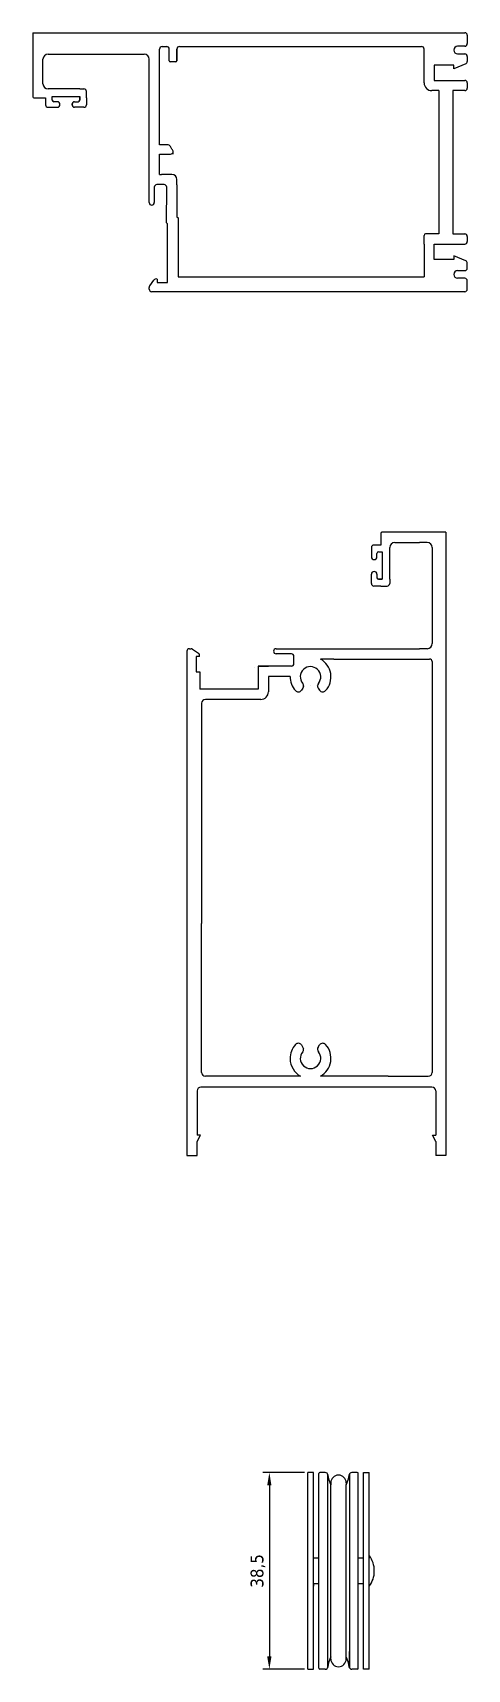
# Model space of a CAD drawing. Header units: millimetres. Extents: x -79 to 831, y -328 to 481.
# Drawn here: x 745.9 to 830.9, y -327.7 to -7.4 of the extents above; entities that cross this region are included whole.
import ezdxf

# ---------------------------------------------------------------- set-up
doc = ezdxf.new("R2010")
doc.units = ezdxf.units.MM
doc.layers.add('cog', color=50, linetype='Continuous')
doc.layers.add('frame', color=22, linetype='Continuous')
doc.styles.get("Standard").update_dxf_attribs({"font": 'TAHOMA.TTF'})
doc.dimstyles.new('ISO-25', dxfattribs={"dimtxt": 2.5, "dimasz": 2.5, "dimexe": 1.25, "dimexo": 0.625, "dimtad": 1, "dimtxsty": 'Standard', "dimcen": 2.5, "dimadec": 0, "dimazin": 0, "dimtfac": 1, "dimtmove": 0, "dimatfit": 3, "dimfxl": 0, "dimarcsym": 0})

# ---------------------------------------------------------------- blocks, each defined once
blk = doc.blocks.new('*D0')
at = {"layer": 'cog', "color": 0, "lineweight": -2}
for p, q in [((799.11, -289.23), (790.96, -289.23)), ((792.21, -291.73), (792.21, -325.23)), ((799.11, -327.73), (790.96, -327.73))]:
    blk.add_line(p, q, dxfattribs=at)
at = {"layer": 'cog', "color": 0}
for points in [[(791.79, -291.73), (792.62, -291.73), (792.21, -289.23)], [(791.79, -325.23), (792.62, -325.23), (792.21, -327.73)]]:
    blk.add_solid(points, dxfattribs=at)
at = {"layer": 'Defpoints', "color": 0}
for p in [(799.74, -289.23), (792.21, -327.73), (799.74, -327.73)]:
    blk.add_point(p, dxfattribs=at)
at = {"layer": 'cog', "color": 0, "insert": (789.99, -308.48), "char_height": 2.5, "attachment_point": 5, "rotation": 90}
blk.add_mtext('38,5', dxfattribs=at)

msp = doc.modelspace()

# ---------------------------------------------------------------- linework, layer by layer
at = {"layer": 'cog', "color": 224}
for p, q in [((799.738, -327.732), (799.738, -289.232)), ((800.838, -289.232), (799.738, -289.232)), ((800.838, -327.732), (800.838, -289.232)), ((801.863, -327.532), (801.863, -289.432)), ((803.157, -289.232), (802.063, -289.232)), ((803.613, -289.528), (803.613, -327.028)), ((807.863, -289.528), (807.863, -327.437)), ((807.863, -289.528), (807.863, -292.732)), ((809.413, -289.232), (808.32, -289.232)), ((809.413, -289.232), (808.32, -289.232)), ((809.613, -327.532), (809.613, -289.432)), ((810.638, -327.732), (810.638, -289.232)), ((810.638, -289.232), (811.738, -289.232)), ((811.738, -327.732), (811.738, -289.232)), ((801.863, -305.982), (800.838, -305.982)), ((810.638, -305.982), (809.613, -305.982)), ((811.738, -305.482), (811.738, -305.982)), ((801.863, -310.982), (800.838, -310.982)), ((800.838, -310.982), (800.838, -311.482)), ((810.638, -310.982), (809.613, -310.982)), ((811.738, -311.482), (811.738, -310.982)), ((811.738, -327.732), (811.738, -311.482)), ((807.863, -327.437), (807.863, -324.232)), ((799.738, -327.732), (800.838, -327.732)), ((803.157, -327.732), (802.063, -327.732)), ((803.613, -327.028), (803.613, -327.437)), ((809.413, -327.732), (808.32, -327.732)), ((811.738, -327.732), (810.638, -327.732))]:
    msp.add_line(p, q, dxfattribs=at)
at = {"layer": 'cog', "color": 7}
for p, q in [((804.238, -291.239), (804.238, -291.655)), ((807.238, -291.239), (807.238, -291.655)), ((804.238, -325.31), (804.238, -291.655)), ((807.238, -325.31), (807.238, -291.655)), ((804.238, -325.725), (804.238, -325.31)), ((807.238, -325.725), (807.238, -325.31))]:
    msp.add_line(p, q, dxfattribs=at)
at = {"layer": 'cog', "color": 224}
for centre, radius, start, end in [((802.063, -289.432), 0.2, 90, 180), ((803.157, -289.732), 0.5, 7.15213, 90), ((810.019, -288.871), 6.416, 187.15213, 205.71079), ((801.458, -288.871), 6.416, 334.28921, 352.84787), ((808.32, -289.732), 0.5, 90, 172.84787), ((809.413, -289.432), 0.2, 0, 90), ((807.984, -308.401), 4.756, 359.01588, 37.85402), ((807.984, -308.564), 4.756, 322.14598, 0.98412), ((810.019, -328.093), 6.416, 154.28921, 172.84787), ((801.458, -328.093), 6.416, 7.15213, 25.71079), ((802.063, -327.532), 0.2, 180, 270), ((803.157, -327.232), 0.5, 270, 352.84787), ((808.32, -327.232), 0.5, 187.15213, 270), ((809.413, -327.532), 0.2, 270, 0)]:
    msp.add_arc(centre, radius, start, end, dxfattribs=at)
at = {"layer": 'cog', "color": 7}
for centre, start, end in [((805.738, -291.239), 0, 180), ((805.738, -325.725), 180, 0)]:
    msp.add_arc(centre, 1.5, start, end, dxfattribs=at)
at = {"layer": 'frame', "color": 22}
for p, q in [((745.922, -7.412), (745.922, -19.962)), ((745.922, -7.412), (830.422, -7.412)), ((745.922, -7.412), (745.922, -10.112)), ((830.922, -7.912), (830.922, -9.552)), ((747.922, -17.412), (747.922, -12.612)), ((748.922, -11.612), (767.706, -11.612)), ((768.706, -40.649), (768.706, -12.612)), ((770.721, -29.341), (770.721, -10.612)), ((771.221, -10.112), (772.121, -10.112)), ((772.621, -12.912), (772.621, -10.612)), ((774.121, -12.912), (774.121, -10.612)), ((774.121, -10.612), (774.121, -12.912)), ((774.621, -10.112), (821.982, -10.112)), ((822.482, -17.24), (822.482, -10.612)), ((830.422, -10.052), (829.032, -10.052)), ((829.032, -11.552), (830.422, -11.552)), ((830.922, -12.052), (830.922, -13.021)), ((773.921, -13.112), (772.821, -13.112)), ((828.31, -13.74), (824.48, -13.74)), ((824.48, -13.74), (824.48, -16.74)), ((830.618, -13.481), (828.31, -14.464)), ((828.31, -14.464), (828.31, -13.74)), ((755.122, -18.412), (748.922, -18.412)), ((755.122, -18.412), (755.942, -18.412)), ((756.442, -20.162), (756.442, -18.912)), ((825.372, -18.74), (823.982, -18.74)), ((824.48, -16.74), (830.422, -16.74)), ((825.372, -18.74), (825.372, -46.78)), ((830.422, -18.74), (828.072, -18.74)), ((828.072, -18.74), (828.072, -46.78)), ((830.922, -17.24), (830.922, -18.24)), ((746.122, -20.162), (748.422, -20.162)), ((748.422, -20.162), (748.422, -21.512)), ((748.922, -22.012), (750.742, -22.012)), ((749.742, -20.612), (749.742, -19.912)), ((749.742, -19.912), (755.122, -19.912)), ((750.742, -20.912), (750.042, -20.912)), ((751.242, -21.512), (751.242, -21.412)), ((753.622, -21.512), (753.622, -21.341)), ((754.122, -20.912), (754.822, -20.912)), ((755.942, -22.012), (754.122, -22.012)), ((755.122, -19.912), (755.122, -20.612)), ((755.122, -20.612), (755.122, -19.912)), ((756.442, -20.162), (756.442, -21.512)), ((772.239, -29.341), (770.721, -29.341)), ((770.721, -35.151), (770.721, -31.151)), ((770.721, -31.151), (772.891, -31.151)), ((773.146, -30.221), (772.847, -29.695)), ((773.391, -31.151), (773.391, -30.651)), ((770.721, -35.151), (771.121, -35.151)), ((773.121, -35.151), (771.121, -35.151)), ((769.706, -37.649), (769.706, -40.649)), ((771.621, -37.15), (770.206, -37.149)), ((772.116, -44.65), (772.121, -37.651)), ((774.121, -37.151), (774.121, -36.151)), ((774.121, -37.151), (774.121, -43.431)), ((772.31, -44.801), (772.116, -44.65)), ((772.31, -56.301), (772.31, -44.801)), ((772.31, -44.801), (772.31, -44.801)), ((774.121, -43.431), (774.344, -43.618)), ((774.344, -43.618), (774.344, -55.209)), ((822.482, -48.78), (822.482, -47.08)), ((825.372, -46.78), (822.782, -46.78)), ((828.072, -46.78), (830.422, -46.78)), ((830.922, -47.28), (830.922, -48.28)), ((822.482, -48.78), (822.482, -55.209)), ((824.482, -51.78), (824.482, -48.78)), ((824.482, -48.78), (830.422, -48.78)), ((830.62, -52.04), (828.312, -51.057)), ((828.312, -51.057), (828.312, -51.78)), ((828.312, -51.78), (824.482, -51.78)), ((829.034, -53.969), (830.424, -53.969)), ((830.924, -53.469), (830.924, -52.5)), ((768.706, -57.609), (768.706, -57.265)), ((768.795, -56.981), (769.598, -55.817)), ((770.249, -55.658), (770.249, -56.301)), ((770.249, -56.301), (772.31, -56.301)), ((774.344, -55.209), (822.482, -55.209)), ((830.424, -55.469), (829.034, -55.469)), ((830.924, -57.609), (830.924, -55.969)), ((830.424, -58.109), (769.206, -58.109)), ((814.01, -105.395), (814.01, -107.695)), ((826.76, -105.195), (814.21, -105.195)), ((826.76, -105.195), (824.06, -105.195)), ((826.76, -105.195), (826.76, -227.195)), ((812.16, -108.195), (812.16, -110.015)), ((814.01, -107.695), (812.66, -107.695)), ((815.76, -114.395), (815.76, -108.195)), ((816.76, -107.195), (821.56, -107.195)), ((823.06, -107.195), (821.56, -107.195)), ((824.06, -108.195), (824.06, -126.979)), ((813.26, -110.015), (813.26, -109.315)), ((813.56, -109.015), (814.26, -109.015)), ((814.26, -109.015), (814.26, -114.395)), ((812.16, -115.215), (812.16, -113.395)), ((813.26, -113.395), (813.26, -114.095)), ((814.26, -114.395), (813.56, -114.395)), ((813.56, -114.395), (814.26, -114.395)), ((815.76, -114.395), (815.76, -115.215)), ((814.01, -115.715), (812.66, -115.715)), ((814.01, -115.715), (815.26, -115.715)), ((776.562, -127.981), (776.907, -127.981)), ((777.191, -128.069), (778.355, -128.873)), ((793.523, -127.979), (821.56, -127.979)), ((823.06, -127.979), (821.56, -127.979)), ((776.062, -128.481), (776.062, -189.697)), ((778.513, -129.517), (777.871, -129.517)), ((777.871, -129.517), (777.871, -132.517)), ((796.522, -128.979), (793.523, -128.979)), ((797.021, -130.894), (797.022, -129.48)), ((804.83, -129.994), (802.215, -129.994)), ((804.83, -129.994), (823.56, -129.994)), ((824.06, -130.494), (824.06, -131.394)), ((777.871, -132.517), (778.621, -132.517)), ((778.621, -132.517), (778.621, -135.894)), ((789.371, -131.584), (789.371, -131.584)), ((796.521, -131.394), (790.021, -131.394)), ((790.021, -131.394), (790.021, -135.894)), ((790.021, -131.394), (792.021, -131.394)), ((792.021, -133.394), (792.021, -136.394)), ((796.266, -133.394), (792.021, -133.394)), ((824.06, -131.394), (824.06, -133.894)), ((824.06, -133.894), (824.06, -181.255)), ((790.021, -135.894), (778.621, -135.894)), ((798.771, -135.67), (798.479, -136.097)), ((798.897, -135.33), (798.771, -135.67)), ((799.137, -135.135), (799.135, -135.137)), ((800.264, -135.137), (800.265, -135.137)), ((801.39, -135.137), (801.391, -135.139)), ((801.755, -135.673), (802.046, -136.1)), ((778.962, -138.644), (778.962, -181.755)), ((790.521, -137.894), (779.712, -137.894)), ((778.962, -210.895), (778.962, -181.755)), ((824.06, -181.255), (824.06, -210.895)), ((776.062, -189.697), (776.062, -227.195)), ((798.481, -205.536), (798.898, -206.304)), ((801.756, -205.966), (802.048, -205.539)), ((778.062, -214.545), (778.062, -223.209)), ((824.01, -213.795), (778.812, -213.795)), ((787.391, -211.645), (779.712, -211.645)), ((798.306, -211.645), (787.391, -211.645)), ((815.431, -211.645), (802.206, -211.645)), ((815.431, -211.645), (823.31, -211.645)), ((824.76, -214.545), (824.76, -223.209)), ((778.062, -224.445), (778.729, -223.209)), ((778.729, -223.209), (778.062, -223.209)), ((824.76, -224.445), (824.093, -223.209)), ((824.093, -223.209), (824.76, -223.209)), ((776.062, -227.195), (778.062, -227.195)), ((778.062, -227.195), (778.062, -224.445)), ((824.76, -224.445), (824.76, -227.195)), ((826.76, -227.195), (824.76, -227.195))]:
    msp.add_line(p, q, dxfattribs=at)
for centre, radius, start, end in [((830.422, -7.912), 0.5, 0, 90), ((830.422, -9.552), 0.5, 270, 0), ((748.922, -12.612), 1, 90, 180), ((767.706, -12.612), 1, 0, 90), ((771.221, -10.612), 0.5, 90, 180), ((772.121, -10.612), 0.5, 0, 90), ((774.621, -10.612), 0.5, 90, 180), ((821.982, -10.612), 0.5, 0, 90), ((829.032, -10.802), 0.75, 90, 270), ((830.422, -12.052), 0.5, 0, 90), ((772.821, -12.912), 0.2, 180, 270), ((773.921, -12.912), 0.2, 270, 0), ((830.422, -13.021), 0.5, 293.0721, 0), ((748.922, -17.412), 1, 180, 270), ((755.942, -18.912), 0.5, 0, 90), ((823.982, -17.24), 1.5, 180, 270), ((830.422, -17.24), 0.5, 0, 90), ((830.422, -18.24), 0.5, 270, 0), ((746.122, -19.962), 0.2, 180, 270), ((748.922, -21.512), 0.5, 180, 270), ((750.042, -20.612), 0.3, 180, 270), ((750.742, -21.412), 0.5, 354.26083, 90), ((750.742, -21.512), 0.5, 270, 5.73917), ((754.122, -21.412), 0.5, 90, 185.73917), ((753.127, -21.412), 0.5, 351.88019, 8.11981), ((754.122, -21.512), 0.5, 174.26083, 270), ((754.822, -20.612), 0.3, 270, 0), ((755.942, -21.512), 0.5, 270, 0), ((772.239, -30.041), 0.7, 29.63514, 90), ((772.891, -30.651), 0.5, 270, 59.27027), ((773.121, -36.151), 1, 0, 90), ((770.206, -37.649), 0.5, 89.96049, 180), ((771.621, -37.65), 0.5, 359.96049, 89.96049), ((769.206, -40.649), 0.5, 180, 0), ((822.782, -47.08), 0.3, 90, 180), ((830.422, -47.28), 0.5, 0, 90), ((830.422, -48.28), 0.5, 270, 0), ((829.034, -54.719), 0.75, 90, 270), ((830.424, -53.469), 0.5, 270, 0), ((830.424, -52.5), 0.5, 0, 66.9279), ((769.206, -57.265), 0.5, 145.39251, 180), ((769.206, -57.609), 0.5, 180, 270), ((770.016, -56.101), 0.5, 62.20999, 145.39251), ((830.424, -55.969), 0.5, 0, 90), ((830.424, -57.609), 0.5, 270, 0), ((814.21, -105.395), 0.2, 90, 180), ((812.66, -108.195), 0.5, 90, 180), ((816.76, -108.195), 1, 90, 180), ((823.06, -108.195), 1, 0, 90), ((812.66, -110.015), 0.5, 180, 275.73917), ((812.76, -110.015), 0.5, 264.26083, 0), ((813.56, -109.315), 0.3, 90, 180), ((812.66, -113.395), 0.5, 84.26083, 180), ((812.66, -115.215), 0.5, 180, 270), ((812.76, -113.395), 0.5, 0, 95.73917), ((813.56, -114.095), 0.3, 180, 270), ((815.26, -115.215), 0.5, 270, 0), ((776.562, -128.481), 0.5, 90, 180), ((776.907, -128.481), 0.5, 55.39251, 90), ((793.523, -128.479), 0.5, 90, 270), ((823.06, -126.979), 1, 270, 0), ((778.071, -129.284), 0.5, 332.20999, 55.39251), ((796.521, -130.894), 0.5, 269.96049, 359.96049), ((796.522, -129.479), 0.5, 359.96049, 90), ((800.265, -133.487), 4, 317.62282, 60.82649), ((823.56, -130.494), 0.5, 0, 90), ((800.265, -133.487), 4, 178.67363, 222.27906), ((800.265, -133.487), 2, 320.10708, 219.7948), ((790.521, -136.394), 1.5, 270, 0), ((797.86, -135.673), 0.75, 222.27906, 325.62142), ((798.152, -135.247), 0.75, 353.62872, 39.7948), ((802.375, -135.25), 0.75, 140.10708, 214.28046), ((802.666, -135.677), 0.75, 214.28046, 317.62282), ((779.712, -138.644), 0.75, 90, 180), ((800.263, -208.149), 4, 137.62282, 181.22825), ((797.862, -205.959), 0.75, 34.28046, 137.62282), ((800.263, -208.149), 2, 140.10708, 39.7948), ((798.153, -206.386), 0.75, 320.10708, 6.27316), ((802.375, -206.389), 0.75, 145.62142, 219.7948), ((802.667, -205.963), 0.75, 42.27906, 145.62142), ((800.263, -208.149), 4, 299.0754, 42.27906), ((779.712, -210.895), 0.75, 180, 270), ((800.289, -208.141), 4.026, 181.33986, 240.49839), ((823.31, -210.895), 0.75, 270, 0), ((778.812, -214.545), 0.75, 90, 180), ((824.01, -214.545), 0.75, 0, 90)]:
    msp.add_arc(centre, radius, start, end, dxfattribs=at)

# ---------------------------------------------------------------- dimensions: what is measured, and where the dimension line sits
at = {"layer": 'cog', "color": 94}
dim = msp.add_linear_dim(base=(792.206, -327.732), p1=(799.738, -289.232), p2=(799.738, -327.732), angle=90, dimstyle='ISO-25', dxfattribs=at)
dim.commit()
dim.dimension.update_dxf_attribs({"geometry": '*D0', "text_midpoint": (789.991, -308.482)})

doc.saveas('drawing.dxf')
